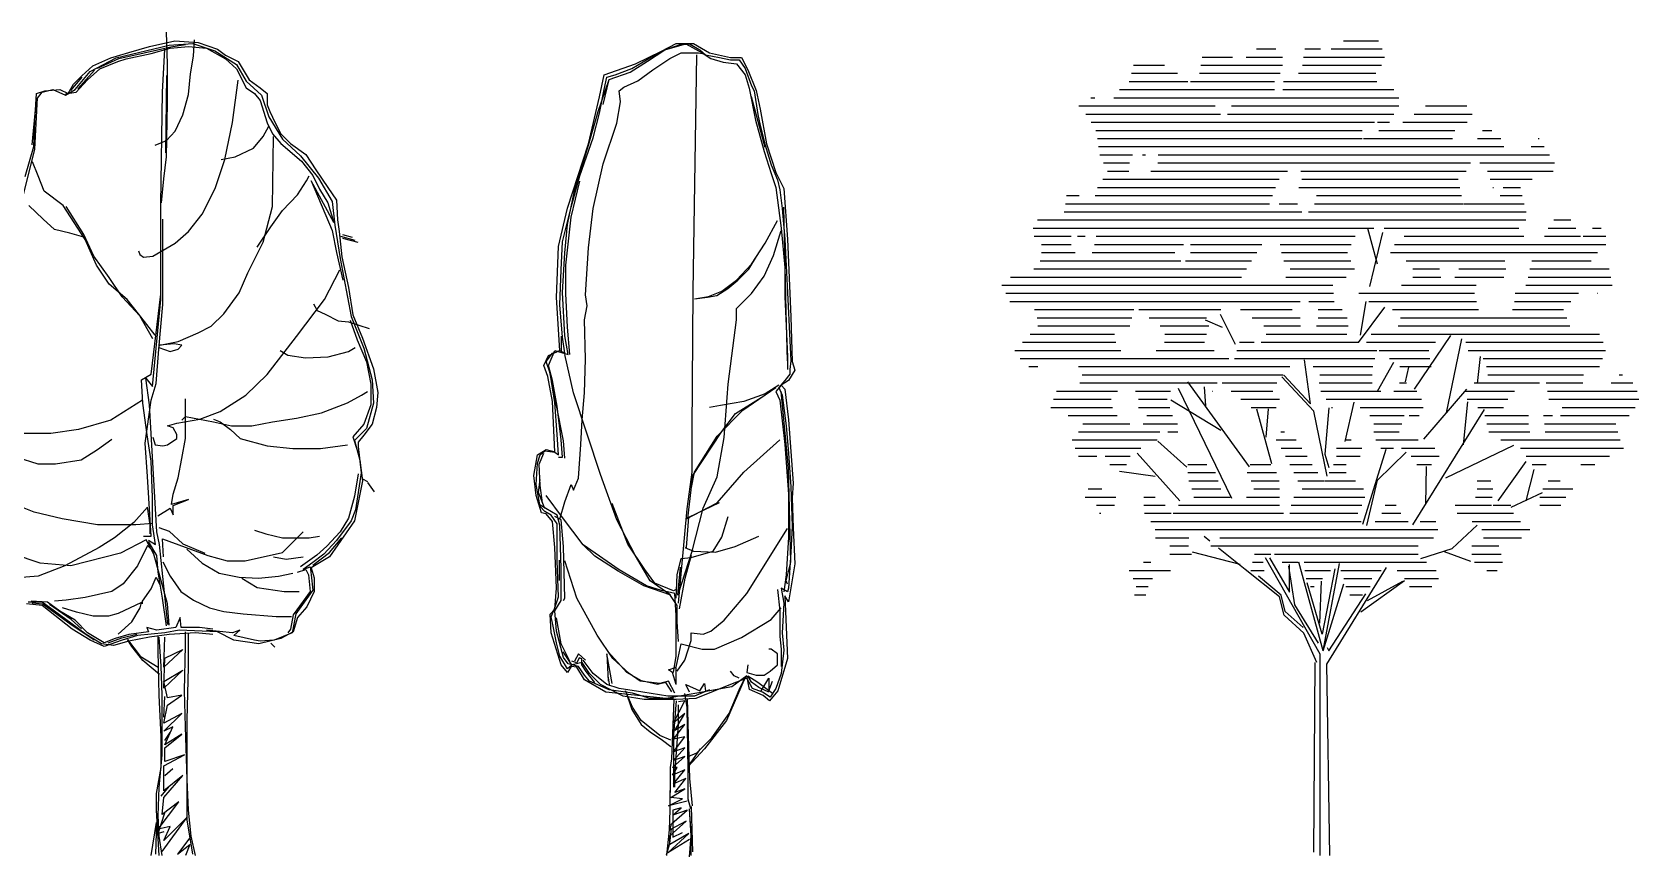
# Model space of a CAD drawing. Header units: millimetres. Extents: x 1184 to 28018, y -9790 to 13251.
# Drawn here: x 13699 to 25535, y 7178 to 13251 of the extents above; entities that cross this region are included whole.
import ezdxf

# ---------------------------------------------------------------- set-up
doc = ezdxf.new("R2010")
doc.units = ezdxf.units.MM
doc.layers.add('derevo', color=7, linetype='Continuous')

# ---------------------------------------------------------------- blocks, each defined once
blk = doc.blocks.new('*X2')
at = {"color": 0, "linetype": 'ByBlock'}
for p, q in [((30.156, 24.9), (30.391, 24.9)), ((30.746, 24.9), (30.94, 24.9)), ((31.072, 24.9), (31.697, 24.9)), ((31.224, 25), (31.651, 25)), ((28.644, 24.7), (29.024, 24.7)), ((29.472, 24.7), (30.473, 24.7)), ((29.489, 24.8), (29.861, 24.8)), ((30.029, 24.8), (30.473, 24.8)), ((30.718, 24.7), (31.689, 24.7)), ((30.73, 24.8), (31.725, 24.8)), ((28.593, 24.5), (29.313, 24.5)), ((28.618, 24.6), (29.183, 24.6)), ((29.346, 24.5), (30.374, 24.5)), ((29.455, 24.6), (30.446, 24.6)), ((30.487, 24.5), (31.631, 24.5)), ((30.671, 24.6), (31.62, 24.6)), ((28.119, 24.3), (28.171, 24.3)), ((28.402, 24.3), (31.9, 24.3)), ((28.473, 24.4), (30.374, 24.4)), ((30.477, 24.4), (31.84, 24.4)), ((27.975, 24.2), (29.648, 24.2)), ((28.06, 24.1), (29.711, 24.1)), ((29.797, 24.1), (31.842, 24.1)), ((29.847, 24.2), (31.9, 24.2)), ((32.09, 24.1), (32.804, 24.1)), ((32.231, 24.2), (32.737, 24.2)), ((28.126, 24), (31.603, 24)), ((28.183, 23.9), (31.453, 23.9)), ((31.641, 24), (31.786, 24)), ((31.658, 23.9), (32.591, 23.9)), ((31.949, 24), (32.741, 24)), ((32.931, 23.9), (33.044, 23.9)), ((28.202, 23.8), (31.453, 23.8)), ((28.216, 23.7), (28.931, 23.7)), ((28.934, 23.7), (33.193, 23.7)), ((31.468, 23.8), (32.562, 23.8)), ((32.867, 23.8), (33.156, 23.8)), ((33.528, 23.7), (33.688, 23.7)), ((33.613, 23.8), (33.624, 23.8)), ((28.231, 23.6), (28.631, 23.6)), ((28.277, 23.5), (28.595, 23.5)), ((28.753, 23.6), (28.791, 23.6)), ((28.942, 23.5), (32.783, 23.5)), ((28.947, 23.6), (33.751, 23.6)), ((32.897, 23.5), (33.814, 23.5)), ((28.266, 23.3), (30.433, 23.3)), ((28.323, 23.4), (28.586, 23.4)), ((28.857, 23.4), (30.533, 23.4)), ((30.7, 23.4), (32.727, 23.4)), ((30.713, 23.3), (32.63, 23.3)), ((32.99, 23.4), (33.796, 23.4)), ((33.024, 23.3), (33.537, 23.3)), ((27.821, 23.1), (27.976, 23.1)), ((28.172, 23.1), (30.35, 23.1)), ((28.201, 23.2), (30.389, 23.2)), ((30.676, 23.2), (32.65, 23.2)), ((30.891, 23.1), (32.67, 23.1)), ((33.057, 23.2), (33.064, 23.2)), ((33.147, 23.1), (33.417, 23.1)), ((33.181, 23.2), (33.394, 23.2)), ((27.795, 22.9), (30.709, 22.9)), ((27.808, 23), (30.312, 23)), ((30.433, 23), (30.659, 23)), ((30.794, 22.9), (33.465, 22.9)), ((30.866, 23), (32.69, 23)), ((32.699, 23), (33.441, 23)), ((27.414, 22.7), (31.594, 22.7)), ((27.466, 22.8), (33.461, 22.8)), ((31.723, 22.7), (33.374, 22.7)), ((33.735, 22.7), (34.073, 22.7)), ((33.806, 22.8), (34.012, 22.8)), ((34.28, 22.7), (34.388, 22.7)), ((27.424, 22.6), (27.88, 22.6)), ((27.514, 22.5), (27.88, 22.5)), ((27.955, 22.6), (28.051, 22.6)), ((28.166, 22.5), (29.258, 22.5)), ((28.184, 22.6), (31.364, 22.6)), ((29.346, 22.5), (30.219, 22.5)), ((30.447, 22.5), (31.318, 22.5)), ((31.85, 22.5), (34.445, 22.5)), ((31.966, 22.6), (33.435, 22.6)), ((33.69, 22.6), (34.134, 22.6)), ((34.165, 22.6), (34.445, 22.6)), ((27.5, 22.3), (29.225, 22.3)), ((27.516, 22.4), (27.927, 22.4)), ((28.138, 22.4), (29.153, 22.4)), ((29.282, 22.3), (30.095, 22.3)), ((29.346, 22.4), (30.157, 22.4)), ((30.462, 22.4), (31.273, 22.4)), ((30.489, 22.3), (31.313, 22.3)), ((31.8, 22.4), (34.341, 22.4)), ((31.991, 22.3), (33.202, 22.3)), ((33.533, 22.3), (34.263, 22.3)), ((27.133, 22.1), (29.971, 22.1)), ((27.42, 22.2), (30.033, 22.2)), ((30.516, 22.1), (31.255, 22.1)), ((30.566, 22.2), (31.358, 22.2)), ((32.073, 22.2), (32.402, 22.2)), ((32.073, 22.1), (32.416, 22.1)), ((32.589, 22.1), (33.193, 22.1)), ((32.64, 22.2), (33.217, 22.2)), ((33.49, 22.1), (34.505, 22.1)), ((33.512, 22.2), (34.486, 22.2)), ((27.028, 22), (31.09, 22)), ((27.077, 21.9), (31.099, 21.9)), ((31.411, 21.9), (32.831, 21.9)), ((31.934, 22), (32.853, 22)), ((33.331, 21.9), (34.106, 21.9)), ((33.461, 22), (34.52, 22)), ((34.341, 21.9), (34.344, 21.9)), ((27.127, 21.8), (30.69, 21.8)), ((27.427, 21.7), (28.65, 21.7)), ((28.709, 21.7), (29.716, 21.7)), ((29.96, 21.7), (30.592, 21.7)), ((30.796, 21.8), (31.108, 21.8)), ((30.91, 21.7), (31.207, 21.7)), ((31.533, 21.8), (32.854, 21.8)), ((31.824, 21.7), (32.881, 21.7)), ((33.296, 21.7), (33.924, 21.7)), ((33.32, 21.8), (34.014, 21.8)), ((27.461, 21.6), (28.622, 21.6)), ((28.838, 21.6), (29.541, 21.6)), ((30.103, 21.6), (30.692, 21.6)), ((30.912, 21.6), (31.268, 21.6)), ((31.924, 21.6), (33.963, 21.6)), ((27.374, 21.4), (28.412, 21.4)), ((27.468, 21.5), (28.601, 21.5)), ((28.971, 21.5), (29.569, 21.5)), ((29.028, 21.4), (29.541, 21.4)), ((30.246, 21.5), (30.693, 21.5)), ((30.273, 21.4), (31.262, 21.4)), ((30.893, 21.5), (31.278, 21.5)), ((31.563, 21.4), (34.364, 21.4)), ((31.895, 21.5), (34.002, 21.5)), ((27.187, 21.2), (28.49, 21.2)), ((27.28, 21.3), (28.426, 21.3)), ((28.923, 21.2), (29.636, 21.2)), ((29.023, 21.3), (29.514, 21.3)), ((29.914, 21.2), (31.632, 21.2)), ((29.945, 21.3), (30.126, 21.3)), ((30.211, 21.3), (31.405, 21.3)), ((31.506, 21.3), (32.352, 21.3)), ((31.662, 21.2), (32.269, 21.2)), ((32.726, 21.3), (34.409, 21.3)), ((32.755, 21.2), (34.438, 21.2)), ((27.253, 21.1), (29.814, 21.1)), ((27.361, 21), (27.468, 21)), ((27.969, 21), (30.564, 21)), ((29.884, 21.1), (31.606, 21.1)), ((30.852, 21), (31.581, 21)), ((31.788, 21.1), (32.284, 21.1)), ((31.915, 21), (32.299, 21)), ((32.937, 21.1), (34.401, 21.1)), ((32.977, 21), (34.364, 21)), ((27.986, 20.8), (29.671, 20.8)), ((28.014, 20.9), (30.483, 20.9)), ((29.734, 20.8), (30.406, 20.8)), ((30.923, 20.8), (31.575, 20.8)), ((30.932, 20.9), (31.575, 20.9)), ((31.911, 20.8), (31.998, 20.8)), ((32.826, 20.8), (33.63, 20.8)), ((32.995, 20.9), (34.168, 20.9)), ((33.712, 20.8), (34.163, 20.8)), ((34.508, 20.8), (34.775, 20.8)), ((34.609, 20.9), (34.649, 20.9)), ((27.664, 20.6), (28.372, 20.6)), ((27.7, 20.7), (28.447, 20.7)), ((28.67, 20.7), (29.098, 20.7)), ((28.706, 20.6), (29.056, 20.6)), ((29.609, 20.7), (29.615, 20.7)), ((29.844, 20.7), (30.355, 20.7)), ((29.961, 20.6), (30.435, 20.6)), ((30.943, 20.7), (31.679, 20.7)), ((31.009, 20.6), (32.182, 20.6)), ((31.841, 20.7), (32.121, 20.7)), ((32.713, 20.7), (33.321, 20.7)), ((32.741, 20.6), (33.24, 20.6)), ((33.727, 20.7), (34.83, 20.7)), ((33.743, 20.6), (34.848, 20.6)), ((27.629, 20.5), (28.385, 20.5)), ((27.844, 20.4), (28.445, 20.4)), ((28.706, 20.5), (29.09, 20.5)), ((28.808, 20.4), (29.125, 20.4)), ((30.09, 20.5), (30.397, 20.5)), ((31.075, 20.5), (31.088, 20.5)), ((31.428, 20.5), (32.201, 20.5)), ((31.545, 20.4), (31.968, 20.4)), ((32.028, 20.4), (32.151, 20.4)), ((32.87, 20.5), (33.189, 20.5)), ((32.959, 20.4), (33.493, 20.4)), ((33.679, 20.4), (33.787, 20.4)), ((33.887, 20.4), (34.73, 20.4)), ((33.909, 20.5), (34.803, 20.5)), ((27.971, 20.2), (28.968, 20.2)), ((28.022, 20.3), (28.601, 20.3)), ((28.764, 20.3), (29.183, 20.3)), ((29.067, 20.2), (29.188, 20.2)), ((30.453, 20.2), (30.499, 20.2)), ((31.596, 20.3), (31.937, 20.3)), ((31.596, 20.2), (31.907, 20.2)), ((32.983, 20.3), (33.493, 20.3)), ((33.007, 20.2), (33.511, 20.2)), ((33.689, 20.3), (34.568, 20.3)), ((33.699, 20.2), (34.591, 20.2)), ((27.891, 20.1), (28.933, 20.1)), ((27.929, 20), (28.736, 20)), ((30.395, 20.1), (30.643, 20.1)), ((30.456, 20), (30.71, 20)), ((31.135, 20), (31.449, 20)), ((31.256, 20.1), (31.315, 20.1)), ((31.618, 20.1), (32.139, 20.1)), ((31.682, 20), (31.836, 20)), ((31.935, 20), (32.344, 20)), ((33.155, 20.1), (34.619, 20.1)), ((33.394, 20), (34.659, 20)), ((27.967, 19.9), (28.194, 19.9)), ((28.298, 19.9), (28.603, 19.9)), ((28.353, 19.8), (28.558, 19.8)), ((29.313, 19.8), (29.544, 19.8)), ((30.077, 19.8), (30.331, 19.8)), ((30.512, 19.9), (30.777, 19.9)), ((30.563, 19.8), (30.838, 19.8)), ((31.098, 19.8), (31.255, 19.8)), ((31.135, 19.9), (31.426, 19.9)), ((32.055, 19.9), (32.398, 19.9)), ((32.123, 19.8), (32.303, 19.8)), ((33.467, 19.9), (34.488, 19.9)), ((33.537, 19.8), (33.711, 19.8)), ((34.137, 19.8), (34.31, 19.8)), ((29.313, 19.7), (29.652, 19.7)), ((29.325, 19.6), (29.685, 19.6)), ((30.04, 19.7), (30.4, 19.7)), ((30.09, 19.6), (30.434, 19.6)), ((30.613, 19.7), (30.906, 19.7)), ((30.663, 19.6), (30.991, 19.6)), ((30.998, 19.6), (31.369, 19.6)), ((31.048, 19.7), (31.255, 19.7)), ((32.862, 19.6), (33.033, 19.6)), ((33.737, 19.6), (33.881, 19.6)), ((28.049, 19.4), (28.427, 19.4)), ((28.088, 19.5), (28.256, 19.5)), ((28.771, 19.4), (28.912, 19.4)), ((29.361, 19.5), (29.718, 19.5)), ((29.386, 19.4), (29.833, 19.4)), ((30.032, 19.4), (30.436, 19.4)), ((30.123, 19.5), (30.436, 19.5)), ((30.614, 19.4), (31.486, 19.4)), ((30.714, 19.5), (31.469, 19.5)), ((32.842, 19.4), (33.048, 19.4)), ((32.862, 19.5), (33.055, 19.5)), ((33.633, 19.4), (33.953, 19.4)), ((33.669, 19.5), (34.037, 19.5)), ((28.189, 19.3), (28.413, 19.3)), ((28.225, 19.2), (28.245, 19.2)), ((28.771, 19.3), (29.033, 19.3)), ((28.781, 19.2), (29.106, 19.2)), ((29.133, 19.2), (30.485, 19.2)), ((29.195, 19.3), (30.436, 19.3)), ((30.562, 19.2), (31.399, 19.2)), ((30.578, 19.3), (31.448, 19.3)), ((31.693, 19.2), (31.928, 19.2)), ((31.734, 19.3), (31.868, 19.3)), ((32.592, 19.3), (33.04, 19.3)), ((32.618, 19.2), (33.308, 19.2)), ((33.059, 19.3), (33.277, 19.3)), ((33.634, 19.3), (33.891, 19.3)), ((28.858, 19.1), (31.438, 19.1)), ((28.911, 19), (32.381, 19)), ((31.611, 19.1), (32.018, 19.1)), ((32.163, 19.1), (32.356, 19.1)), ((32.803, 19.1), (33.395, 19.1)), ((32.921, 19), (33.509, 19)), ((28.913, 18.9), (29.325, 18.9)), ((29.091, 18.8), (29.319, 18.8)), ((29.593, 18.8), (32.138, 18.8)), ((29.705, 18.9), (32.326, 18.9)), ((32.8, 18.8), (33.13, 18.8)), ((32.94, 18.9), (33.409, 18.9)), ((28.768, 18.6), (28.859, 18.6)), ((29.091, 18.7), (29.357, 18.7)), ((30.107, 18.6), (30.238, 18.6)), ((30.13, 18.7), (30.33, 18.7)), ((30.374, 18.7), (32.138, 18.7)), ((30.468, 18.6), (30.664, 18.6)), ((30.739, 18.6), (32.243, 18.6)), ((32.8, 18.7), (33.158, 18.7)), ((32.832, 18.6), (33.175, 18.6)), ((28.59, 18.5), (29.099, 18.5)), ((28.64, 18.4), (28.878, 18.4)), ((30.085, 18.5), (30.248, 18.5)), ((30.748, 18.5), (31.064, 18.5)), ((30.763, 18.4), (30.964, 18.4)), ((31.191, 18.5), (31.684, 18.5)), ((31.225, 18.4), (31.57, 18.4)), ((31.881, 18.5), (32.361, 18.5)), ((31.97, 18.4), (32.389, 18.4)), ((32.982, 18.5), (33.111, 18.5)), ((28.657, 18.2), (28.794, 18.2)), ((28.676, 18.3), (28.823, 18.3)), ((30.819, 18.3), (30.864, 18.3)), ((31.252, 18.3), (31.551, 18.3)), ((31.301, 18.2), (31.455, 18.2)), ((32.034, 18.3), (32.306, 18.3))]:
    blk.add_line(p, q, dxfattribs=at)

msp = doc.modelspace()

# ---------------------------------------------------------------- linework, layer by layer
at = {"layer": 'derevo', "color": 0}
for p, q in [((14319, 13062), (14709, 13155)), ((14412, 13102), (14565, 13146)), ((14524, 13100), (14721, 13144)), ((14565, 13146), (14750, 13187)), ((14697, 13018), (14689, 13251)), ((14709, 13155), (14883, 13167)), ((14717, 13134), (14850, 13146)), ((14721, 13144), (14830, 13160)), ((14750, 13187), (14923, 13175)), ((14850, 13146), (14983, 13134)), ((14883, 13167), (15044, 13114)), ((14887, 13074), (14895, 13195)), ((14923, 13175), (15064, 13126)), ((18335, 13111), (18444, 13168)), ((18359, 13122), (18515, 13164)), ((18359, 13122), (18469, 13157)), ((18444, 13168), (18571, 13168)), ((18469, 13157), (18543, 13164)), ((18515, 13164), (18635, 13100)), ((18543, 13164), (18617, 13122)), ((18571, 13168), (18688, 13100)), ((14126, 12961), (14319, 13062)), ((14146, 13002), (14279, 13062)), ((14182, 12987), (14339, 13056)), ((14198, 12981), (14331, 13034)), ((14279, 13062), (14412, 13102)), ((14331, 13034), (14391, 13054)), ((14339, 13056), (14524, 13100)), ((14391, 13054), (14577, 13094)), ((14577, 13094), (14717, 13134)), ((14659, 12810), (14678, 13125)), ((14866, 12945), (14887, 13074)), ((14983, 13134), (15124, 13054)), ((15044, 13114), (15205, 13014)), ((15064, 13126), (15124, 13082)), ((15124, 13082), (15217, 13034)), ((15124, 13054), (15205, 12981)), ((15217, 13034), (15297, 12901)), ((18105, 12956), (18232, 13037)), ((18116, 12984), (18243, 13058)), ((18144, 13019), (18335, 13111)), ((18232, 13037), (18359, 13122)), ((18243, 13058), (18359, 13122)), ((18271, 12973), (18398, 13058)), ((18398, 13058), (18480, 13100)), ((18480, 13100), (18607, 13100)), ((18568, 11344), (18596, 13083)), ((18607, 13100), (18635, 13093)), ((18617, 13122), (18660, 13083)), ((18635, 13100), (18699, 13058)), ((18660, 13083), (18762, 13065)), ((18688, 13100), (18843, 13065)), ((18699, 13058), (18790, 13030)), ((18762, 13065), (18843, 13047)), ((18790, 13030), (18889, 13019)), ((18843, 13065), (18925, 13065)), ((18843, 13047), (18907, 13047)), ((18907, 13047), (18953, 12984)), ((18925, 13065), (18971, 12973)), ((13985, 12822), (14069, 12919)), ((14005, 12869), (14065, 12929)), ((14017, 12828), (14126, 12961)), ((14158, 12971), (14037, 12834)), ((14065, 12929), (14146, 13002)), ((14106, 12901), (14198, 12981)), ((14689, 12933), (14681, 12362)), ((14697, 12728), (14697, 13018)), ((14850, 12792), (14866, 12945)), ((15205, 13014), (15277, 12889)), ((15205, 12981), (15277, 12841)), ((17868, 12666), (17949, 12903)), ((17879, 12775), (17914, 12938)), ((17907, 12719), (17949, 12903)), ((17914, 12938), (18144, 13019)), ((17914, 12828), (17932, 12920)), ((17932, 12920), (17995, 12938)), ((17949, 12903), (18105, 12956)), ((17995, 12938), (18116, 12984)), ((18161, 12892), (18271, 12973)), ((18889, 13019), (18953, 12938)), ((18953, 12984), (18999, 12857)), ((18953, 12938), (18981, 12839)), ((18971, 12973), (19034, 12821)), ((13719, 12595), (13731, 12800)), ((13731, 12800), (13792, 12820)), ((13731, 12756), (13772, 12808)), ((13772, 12808), (13852, 12828)), ((13792, 12820), (13904, 12828)), ((13852, 12828), (13945, 12788)), ((13904, 12828), (13965, 12800)), ((13945, 12788), (14017, 12828)), ((14021, 12806), (13945, 12794)), ((13965, 12800), (14005, 12869)), ((14021, 12806), (14106, 12901)), ((14648, 11984), (14659, 12810)), ((14810, 12643), (14850, 12792)), ((15176, 12587), (15217, 12897)), ((15277, 12889), (15390, 12788)), ((15277, 12841), (15337, 12800)), ((15297, 12901), (15378, 12841)), ((15337, 12800), (15378, 12748)), ((15378, 12841), (15430, 12800)), ((15390, 12788), (15442, 12627)), ((15430, 12800), (15430, 12716)), ((17879, 12655), (17914, 12828)), ((18024, 12818), (18059, 12846)), ((18034, 12737), (18024, 12818)), ((18059, 12846), (18161, 12892)), ((18981, 12839), (19027, 12602)), ((18999, 12857), (19017, 12818)), ((19017, 12818), (19045, 12645)), ((19034, 12821), (19063, 12684)), ((13699, 12422), (13731, 12756)), ((13719, 12390), (13739, 12768)), ((14689, 12333), (14697, 12728)), ((15378, 12748), (15430, 12583)), ((15430, 12716), (15450, 12667)), ((15450, 12667), (15490, 12583)), ((17798, 12429), (17879, 12775)), ((17798, 12419), (17868, 12666)), ((18006, 12581), (18034, 12737)), ((19098, 12401), (18999, 12775)), ((19063, 12684), (19108, 12429)), ((13711, 12410), (13719, 12595)), ((14754, 12523), (14810, 12643)), ((15120, 12313), (15176, 12587)), ((15402, 12482), (15442, 12559)), ((15430, 12583), (15470, 12502)), ((15442, 12627), (15543, 12462)), ((15490, 12583), (15531, 12502)), ((17833, 12472), (17879, 12655)), ((17907, 12281), (18006, 12581)), ((19027, 12602), (19091, 12373)), ((19045, 12645), (19063, 12563)), ((19063, 12563), (19098, 12419)), ((14605, 12418), (14689, 12454)), ((14689, 12454), (14754, 12523)), ((15329, 12398), (15402, 12482)), ((15470, 12502), (15531, 12430)), ((15470, 11967), (15478, 12482)), ((15531, 12502), (15603, 12430)), ((15531, 12430), (15684, 12301)), ((15543, 12462), (15676, 12341)), ((15603, 12430), (15716, 12349)), ((17642, 11956), (17798, 12429)), ((17734, 12192), (17833, 12472)), ((19108, 12429), (19179, 12217)), ((13627, 12015), (13719, 12390)), ((13647, 12188), (13711, 12410)), ((14669, 12172), (14689, 12333)), ((15048, 12100), (15120, 12313)), ((15092, 12313), (15196, 12333)), ((15196, 12333), (15329, 12398)), ((15676, 12341), (15808, 12176)), ((15716, 12349), (15788, 12237)), ((17695, 12083), (17798, 12419)), ((19091, 12373), (19144, 12210)), ((19098, 12419), (19144, 12274)), ((13743, 12192), (13703, 12297)), ((13788, 12080), (13743, 12192)), ((15684, 12301), (15768, 12196)), ((15720, 12156), (15740, 12192)), ((15768, 12196), (15816, 12096)), ((15788, 12237), (15877, 12108)), ((17670, 11963), (17734, 12192)), ((17833, 11952), (17907, 12281)), ((19144, 12274), (19190, 12164)), ((19144, 12210), (19179, 12108)), ((19179, 12217), (19236, 12100)), ((13929, 11975), (13788, 12080)), ((14653, 11995), (14669, 12172)), ((14951, 11911), (15048, 12100)), ((15655, 12052), (15720, 12156)), ((15756, 12156), (15909, 11790)), ((15921, 11850), (15756, 12156)), ((15808, 12176), (15909, 12003)), ((15816, 12096), (15877, 11995)), ((15877, 12108), (15941, 12015)), ((17642, 11835), (17695, 12083)), ((17670, 11888), (17734, 12154)), ((19179, 12108), (19218, 11807)), ((19190, 12164), (19207, 12090)), ((19207, 12090), (19225, 11952)), ((19236, 12100), (19264, 11726)), ((13780, 11874), (13675, 11975)), ((14090, 11725), (13929, 11975)), ((14081, 11762), (13949, 11967)), ((14648, 11282), (14648, 11984)), ((15402, 11705), (15470, 11967)), ((15543, 11939), (15655, 12052)), ((15877, 11995), (15921, 11850)), ((15909, 12003), (15929, 11830)), ((15941, 12015), (15949, 11870)), ((17578, 11673), (17642, 11956)), ((17607, 11708), (17670, 11963)), ((19253, 11196), (19236, 11963)), ((13864, 11798), (13780, 11874)), ((14661, 11246), (14661, 11874)), ((14850, 11782), (14951, 11911)), ((15458, 11818), (15543, 11939)), ((15949, 11870), (15961, 11782)), ((17631, 11535), (17670, 11888)), ((17798, 11662), (17833, 11952)), ((19098, 11698), (19190, 11864)), ((19225, 11952), (19243, 11726)), ((13977, 11770), (13864, 11798)), ((14081, 11742), (13977, 11770)), ((14154, 11601), (14081, 11762)), ((14174, 11536), (14090, 11725)), ((14648, 11322), (14648, 11782)), ((14754, 11697), (14850, 11782)), ((15358, 11669), (15458, 11818)), ((15909, 11790), (15941, 11629)), ((15929, 11830), (15969, 11585)), ((15961, 11782), (15981, 11597)), ((16078, 11717), (15973, 11746)), ((15985, 11762), (16058, 11742)), ((15985, 11734), (16098, 11705)), ((17624, 11627), (17642, 11835)), ((19161, 11606), (19218, 11790)), ((19218, 11807), (19243, 11517)), ((19243, 11726), (19264, 11334)), ((19264, 11726), (19289, 11154)), ((23609, 11543), (23540, 11805)), ((23554, 11378), (23650, 11777)), ((14267, 11444), (14154, 11601)), ((14484, 11641), (14492, 11613)), ((14492, 11613), (14520, 11593)), ((14520, 11593), (14589, 11601)), ((14589, 11601), (14754, 11697)), ((15289, 11480), (15402, 11705)), ((15941, 11629), (15989, 11424)), ((17561, 11298), (17578, 11673)), ((17596, 11500), (17607, 11708)), ((17607, 11334), (17624, 11627)), ((17776, 11316), (17798, 11662)), ((18999, 11542), (19098, 11698)), ((19091, 11454), (19161, 11606)), ((14267, 11395), (14174, 11536)), ((15853, 11283), (15965, 11500)), ((15969, 11585), (16050, 11158)), ((15981, 11597), (16030, 11371)), ((17586, 11242), (17596, 11500)), ((17631, 11327), (17631, 11535)), ((18889, 11426), (18999, 11542)), ((18899, 11426), (18980, 11507)), ((18980, 11507), (19035, 11599)), ((19243, 11517), (19243, 11305)), ((14363, 11303), (14267, 11444)), ((14399, 11283), (14267, 11395)), ((15225, 11331), (15289, 11480)), ((16030, 11371), (16062, 11170)), ((18744, 11311), (18825, 11363)), ((18780, 11344), (18889, 11426)), ((18825, 11363), (18899, 11426)), ((18999, 11327), (19091, 11454)), ((14492, 11162), (14363, 11303)), ((14484, 11178), (14399, 11283)), ((14576, 10733), (14648, 11322)), ((14586, 10641), (14648, 11282)), ((14633, 10916), (14661, 11246)), ((15112, 11178), (15225, 11331)), ((15647, 11009), (15853, 11283)), ((15772, 11250), (15800, 11202)), ((17586, 10906), (17561, 11298)), ((17624, 11016), (17607, 11334)), ((17642, 11079), (17631, 11327)), ((17787, 11235), (17776, 11316)), ((18561, 10320), (18568, 11344)), ((18578, 11288), (18681, 11305)), ((18578, 11288), (18674, 11300)), ((18674, 11300), (18744, 11311)), ((18681, 11305), (18780, 11344)), ((18889, 11217), (18999, 11327)), ((19243, 11305), (19253, 11086)), ((19264, 11334), (19282, 10980)), ((23485, 11021), (23526, 11268)), ((14605, 11021), (14484, 11178)), ((14589, 10993), (14492, 11162)), ((15019, 11085), (15112, 11178)), ((15800, 11202), (15857, 11174)), ((15857, 11174), (15953, 11126)), ((16042, 11130), (16094, 10985)), ((16050, 11158), (16142, 10924)), ((16062, 11170), (16134, 10997)), ((17607, 11005), (17586, 11242)), ((17769, 11132), (17787, 11235)), ((17776, 10843), (17769, 11132)), ((18826, 10659), (18889, 11132)), ((18889, 11132), (18889, 11217)), ((19264, 10832), (19253, 11196)), ((19289, 11154), (19299, 10825)), ((22468, 11076), (22344, 11131)), ((22564, 10952), (22454, 11172)), ((23471, 10966), (23664, 11227)), ((14774, 10973), (14923, 11037)), ((14923, 11037), (15019, 11085)), ((15430, 10731), (15647, 11009)), ((15953, 11126), (16030, 11118)), ((16030, 11118), (16183, 11069)), ((17600, 10894), (17600, 11012)), ((17649, 10878), (17624, 11016)), ((17660, 10878), (17642, 11079)), ((19253, 11086), (19264, 10860)), ((23883, 10622), (24151, 11017)), ((14613, 10663), (14633, 10916)), ((14633, 10928), (14717, 10900)), ((14641, 10945), (14774, 10973)), ((14746, 10957), (14641, 10945)), ((14717, 10900), (14774, 10916)), ((14802, 10945), (14746, 10957)), ((14774, 10916), (14802, 10945)), ((15527, 10908), (15583, 10872)), ((15881, 10860), (16030, 10900)), ((16030, 10900), (16078, 10928)), ((16094, 10985), (16163, 10824)), ((16134, 10997), (16215, 10771)), ((16142, 10924), (16203, 10691)), ((17504, 10797), (17550, 10906)), ((17504, 10871), (17586, 10906)), ((17533, 10888), (17586, 10906)), ((17550, 10906), (17649, 10878)), ((17586, 10906), (17624, 10888)), ((17624, 10888), (17607, 11005)), ((19282, 10980), (19289, 10832)), ((24118, 10447), (24231, 10992)), ((15583, 10872), (15712, 10852)), ((15712, 10852), (15881, 10860)), ((16163, 10824), (16195, 10659)), ((16215, 10771), (16247, 10598)), ((17469, 10797), (17504, 10871)), ((17497, 10715), (17469, 10797)), ((17487, 10825), (17533, 10888)), ((17515, 10740), (17487, 10825)), ((17533, 10687), (17504, 10797)), ((17561, 10503), (17504, 10797)), ((17688, 10595), (17624, 10878)), ((17769, 10595), (17776, 10843)), ((19264, 10860), (19264, 10768)), ((19289, 10832), (19282, 10768)), ((19299, 10825), (19317, 10761)), ((23117, 10515), (23072, 10837)), ((23610, 10608), (23730, 10821)), ((23816, 10677), (23841, 10785)), ((24347, 10663), (24368, 10863)), ((14505, 10691), (14576, 10733)), ((14515, 10518), (14505, 10691)), ((14536, 10702), (14586, 10641)), ((14565, 10508), (14536, 10702)), ((14577, 10542), (14613, 10663)), ((15273, 10578), (15430, 10731)), ((16195, 10659), (16195, 10506)), ((16203, 10691), (16215, 10518)), ((17533, 10532), (17497, 10715)), ((17550, 10525), (17515, 10740)), ((17568, 10496), (17533, 10687)), ((18798, 10267), (18826, 10659)), ((19243, 10687), (19200, 10634)), ((19271, 10687), (19218, 10652)), ((19282, 10733), (19243, 10687)), ((19317, 10761), (19271, 10687)), ((19282, 10768), (19282, 10733)), ((22668, 10049), (22212, 10677)), ((23142, 10460), (22906, 10714)), ((22919, 10726), (23117, 10515)), ((14512, 10542), (14279, 10393)), ((14532, 10224), (14577, 10542)), ((14830, 10486), (14830, 10550)), ((15084, 10457), (15273, 10578)), ((16022, 10522), (16126, 10578)), ((16126, 10578), (16171, 10606)), ((16247, 10598), (16235, 10486)), ((17886, 9994), (17688, 10595)), ((17752, 10397), (17769, 10595)), ((18880, 10444), (19069, 10562)), ((18935, 10468), (19179, 10634)), ((19098, 10588), (18942, 10532)), ((19200, 10652), (19098, 10588)), ((19218, 10652), (19179, 10606)), ((19179, 10606), (19207, 10542)), ((19200, 10634), (19225, 10578)), ((19207, 10542), (19243, 10214)), ((19218, 10652), (19243, 10623)), ((19271, 10040), (19218, 10606)), ((19225, 10578), (19253, 10351)), ((19243, 10623), (19271, 10397)), ((22456, 10318), (22087, 10542)), ((22536, 9816), (22143, 10628)), ((22345, 10499), (22335, 10640)), ((23952, 10255), (24268, 10622)), ((14546, 10285), (14515, 10518)), ((14617, 9571), (14565, 10508)), ((14802, 10393), (14830, 10421)), ((14830, 10260), (14830, 10486)), ((14830, 10421), (15035, 10381)), ((14935, 10401), (15084, 10457)), ((15647, 10409), (15832, 10449)), ((15832, 10449), (16022, 10522)), ((16195, 10506), (16142, 10365)), ((16215, 10518), (16163, 10333)), ((16235, 10486), (16203, 10365)), ((17550, 10161), (17533, 10532)), ((17568, 10288), (17550, 10525)), ((17614, 10242), (17561, 10503)), ((17596, 10249), (17568, 10496)), ((18769, 10503), (18688, 10486)), ((18745, 10277), (18935, 10468)), ((18942, 10532), (18769, 10503)), ((18781, 10311), (18880, 10444)), ((22832, 10072), (22721, 10475)), ((22790, 10269), (22807, 10478)), ((23240, 9982), (23142, 10460)), ((23252, 10484), (23222, 10144)), ((23371, 10236), (23439, 10527)), ((23871, 9624), (24397, 10472)), ((24243, 10212), (24276, 10528)), ((14041, 10325), (13836, 10296)), ((14279, 10393), (14041, 10325)), ((14697, 10353), (14766, 10373)), ((14738, 10337), (14697, 10353)), ((14766, 10288), (14738, 10337)), ((14766, 10373), (14935, 10401)), ((15035, 10401), (15084, 10381)), ((15035, 10381), (15168, 10353)), ((15084, 10381), (15160, 10325)), ((15160, 10325), (15233, 10260)), ((15168, 10353), (15317, 10353)), ((15317, 10353), (15470, 10381)), ((15470, 10381), (15647, 10409)), ((16142, 10365), (16062, 10272)), ((16163, 10333), (16074, 10244)), ((16203, 10365), (16142, 10284)), ((17741, 10214), (17752, 10397)), ((18561, 10012), (18561, 10320)), ((18567, 9987), (18781, 10311)), ((19253, 10351), (19271, 10150)), ((19271, 10397), (19306, 9931)), ((13836, 10296), (13619, 10296)), ((14287, 10252), (14182, 10176)), ((14548, 9978), (14532, 10224)), ((14576, 10091), (14546, 10285)), ((14589, 10268), (14605, 10212)), ((14605, 10212), (14661, 10204)), ((14661, 10204), (14697, 10212)), ((14697, 10212), (14766, 10260)), ((14766, 10260), (14766, 10288)), ((14802, 10111), (14830, 10260)), ((15233, 10260), (15430, 10204)), ((15430, 10204), (15619, 10184)), ((15619, 10184), (15824, 10184)), ((15824, 10184), (16022, 10212)), ((16062, 10272), (16094, 10172)), ((16074, 10244), (16114, 10099)), ((16142, 10284), (16102, 10232)), ((16102, 10232), (16102, 10200)), ((16102, 10200), (16122, 10007)), ((17578, 10139), (17568, 10288)), ((17607, 10122), (17596, 10249)), ((17624, 10115), (17614, 10242)), ((17723, 9966), (17741, 10214)), ((18578, 10012), (18745, 10277)), ((18745, 9977), (18798, 10267)), ((18942, 10012), (19207, 10249)), ((19243, 10214), (19271, 9850)), ((22205, 10048), (21991, 10238)), ((23501, 9628), (23674, 10181)), ((24114, 9968), (24614, 10210)), ((13743, 10071), (13590, 10119)), ((13872, 10071), (13743, 10071)), ((14061, 10099), (13872, 10071)), ((14182, 10176), (14061, 10099)), ((14586, 9825), (14576, 10091)), ((14774, 9970), (14802, 10111)), ((16114, 10099), (16134, 9946)), ((17395, 9987), (17423, 10139)), ((17412, 9920), (17423, 10076)), ((17423, 10139), (17487, 10178)), ((17423, 10076), (17441, 10139)), ((17434, 10069), (17469, 10150)), ((17441, 9913), (17434, 10069)), ((17441, 10139), (17476, 10168)), ((17476, 10168), (17550, 10157)), ((17487, 10178), (17550, 10161)), ((17550, 10157), (17578, 10139)), ((17578, 10122), (17607, 10122)), ((19271, 10150), (19289, 9903)), ((22153, 9800), (21840, 10150)), ((23222, 10144), (23252, 10046)), ((23611, 9952), (23821, 10157)), ((24499, 9800), (24704, 10089)), ((14577, 9540), (14548, 9978)), ((14738, 9850), (14774, 9970)), ((16102, 9999), (16074, 9834)), ((16134, 9946), (16074, 9652)), ((16122, 10007), (16082, 9733)), ((16134, 9962), (16171, 9942)), ((17412, 9839), (17395, 9987)), ((17430, 9861), (17441, 9957)), ((17688, 9878), (17723, 9966)), ((18006, 9659), (17886, 9994)), ((18525, 9740), (18561, 10012)), ((18530, 9669), (18567, 9987)), ((18554, 9885), (18578, 10012)), ((18642, 9747), (18745, 9977)), ((18745, 9786), (18942, 10012)), ((19289, 9348), (19271, 10040)), ((21973, 9980), (21709, 10017)), ((23531, 9618), (23611, 9952)), ((23965, 9774), (23971, 10052)), ((24704, 9800), (24763, 10030)), ((14586, 9623), (14586, 9825)), ((14726, 9773), (14738, 9850)), ((16074, 9834), (16030, 9673)), ((16171, 9934), (16219, 9866)), ((17441, 9758), (17412, 9920)), ((17451, 9712), (17412, 9839)), ((17475, 9743), (17430, 9861)), ((17458, 9786), (17441, 9913)), ((17607, 9676), (17487, 9839)), ((17624, 9793), (17670, 9920)), ((17670, 9920), (17688, 9878)), ((19271, 9850), (19271, 9532)), ((19289, 9903), (19299, 9613)), ((19306, 9931), (19299, 9821)), ((24595, 9753), (24825, 9862)), ((13715, 9717), (13554, 9781)), ((13920, 9668), (13715, 9717)), ((14548, 9753), (14448, 9640)), ((14569, 9624), (14548, 9753)), ((14625, 9689), (14717, 9745)), ((14717, 9745), (14738, 9697)), ((14850, 9809), (14726, 9773)), ((14738, 9765), (14850, 9809)), ((14738, 9697), (14738, 9765)), ((16082, 9733), (16050, 9652)), ((17568, 9694), (17441, 9768)), ((17476, 9722), (17441, 9758)), ((17487, 9705), (17451, 9712)), ((17522, 9694), (17476, 9722)), ((17586, 9666), (17624, 9793)), ((18087, 9481), (17973, 9780)), ((18462, 9047), (18525, 9740)), ((18515, 9666), (18745, 9786)), ((18537, 9680), (18762, 9787)), ((18561, 9429), (18642, 9747)), ((19299, 9821), (19306, 9602)), ((14182, 9624), (13920, 9668)), ((14464, 9624), (14182, 9624)), ((14448, 9640), (14307, 9528)), ((14589, 9632), (14464, 9624)), ((14569, 9556), (14569, 9624)), ((14607, 9479), (14586, 9623)), ((14633, 9604), (14709, 9576)), ((16074, 9652), (15889, 9387)), ((16050, 9652), (15941, 9507)), ((16030, 9673), (15969, 9572)), ((17533, 9648), (17487, 9705)), ((17568, 9631), (17522, 9694)), ((17550, 9457), (17533, 9648)), ((17596, 9659), (17550, 9684)), ((17586, 9620), (17568, 9694)), ((17568, 9358), (17568, 9631)), ((17596, 9302), (17586, 9620)), ((17614, 9464), (17596, 9659)), ((17759, 9475), (17607, 9676)), ((18144, 9394), (18006, 9659)), ((18519, 9455), (18537, 9680)), ((18780, 9532), (18826, 9684)), ((18964, 9118), (19264, 9595)), ((19299, 9613), (19289, 9422)), ((19306, 9602), (19317, 9337)), ((24161, 9450), (24343, 9620)), ((14307, 9528), (14194, 9455)), ((14540, 9512), (14351, 9415)), ((14548, 9471), (14476, 9322)), ((14520, 9540), (14577, 9540)), ((14597, 9407), (14540, 9512)), ((14605, 9415), (14548, 9471)), ((14557, 9511), (14607, 9479)), ((14617, 9398), (14557, 9500)), ((14638, 9479), (14617, 9571)), ((14699, 8888), (14638, 9479)), ((14667, 9388), (14659, 9521)), ((14659, 9521), (14994, 9398)), ((14709, 9576), (14810, 9483)), ((14810, 9483), (14971, 9415)), ((15337, 9584), (15422, 9556)), ((15422, 9556), (15543, 9528)), ((15543, 9528), (15740, 9528)), ((15544, 9419), (15696, 9571)), ((15740, 9528), (15816, 9540)), ((15941, 9507), (15849, 9407)), ((15969, 9572), (15869, 9467)), ((15889, 9419), (15981, 9528)), ((17844, 9393), (17759, 9475)), ((18024, 9291), (17759, 9475)), ((18213, 9293), (18087, 9481)), ((18716, 9429), (18780, 9532)), ((18879, 9464), (19052, 9539)), ((19271, 9532), (19253, 9256)), ((22375, 9502), (22333, 9536)), ((13759, 9342), (13562, 9407)), ((14194, 9455), (13941, 9322)), ((14351, 9415), (13985, 9322)), ((14697, 9041), (14597, 9407)), ((14628, 9275), (14617, 9398)), ((14661, 9350), (14717, 9246)), ((14838, 9443), (14951, 9342)), ((14994, 9398), (15136, 9357)), ((15136, 9357), (15269, 9357)), ((15269, 9357), (15544, 9419)), ((15478, 9387), (15571, 9371)), ((15571, 9371), (15696, 9387)), ((15796, 9399), (15676, 9314)), ((15889, 9387), (15756, 9306)), ((15768, 9326), (15889, 9419)), ((15849, 9407), (15768, 9346)), ((15869, 9467), (15796, 9399)), ((17561, 9157), (17550, 9457)), ((17578, 9093), (17568, 9358)), ((17585, 9212), (17585, 9363)), ((17624, 9083), (17614, 9464)), ((17713, 9083), (17624, 9358)), ((18017, 9282), (17844, 9393)), ((18253, 9210), (18144, 9394)), ((18451, 9256), (18480, 9376)), ((18462, 9118), (18561, 9429)), ((18480, 9376), (18554, 9383)), ((18508, 9457), (18571, 9429)), ((18511, 9230), (18556, 9400)), ((18554, 9383), (18716, 9429)), ((18571, 9429), (18734, 9422)), ((18734, 9422), (18879, 9464)), ((19289, 9422), (19271, 9157)), ((22599, 9331), (22247, 9423)), ((22634, 9294), (22439, 9451)), ((23187, 8670), (22784, 9380)), ((22814, 9380), (22962, 9128)), ((23928, 9376), (24161, 9450)), ((24102, 9427), (24294, 9356)), ((13743, 9246), (13562, 9230)), ((13941, 9322), (13743, 9246)), ((13985, 9322), (13759, 9342)), ((14476, 9322), (14371, 9189)), ((14577, 9153), (14613, 9238)), ((14613, 9238), (14641, 9181)), ((14659, 9082), (14628, 9275)), ((14717, 9246), (14794, 9133)), ((14951, 9342), (15076, 9266)), ((15076, 9266), (15225, 9238)), ((15225, 9238), (15366, 9230)), ((15366, 9230), (15514, 9246)), ((15514, 9246), (15619, 9266)), ((15655, 9274), (15716, 9294)), ((15768, 9346), (15696, 9294)), ((15696, 9294), (15748, 9314)), ((15716, 9294), (15736, 9254)), ((15736, 9254), (15748, 9133)), ((15748, 9314), (15756, 9254)), ((15756, 9306), (15776, 9234)), ((15756, 9254), (15768, 9141)), ((15776, 9234), (15776, 9133)), ((17596, 9065), (17596, 9302)), ((18205, 9175), (18017, 9282)), ((18225, 9175), (18024, 9291)), ((18286, 9193), (18213, 9293)), ((18444, 9083), (18451, 9256)), ((18456, 9105), (18475, 9311)), ((19253, 9256), (19236, 9129)), ((19253, 9210), (19289, 9348)), ((19317, 9337), (19271, 9055)), ((22888, 9092), (22634, 9294)), ((22900, 9104), (22734, 9245)), ((22955, 9319), (22998, 9034)), ((22962, 9128), (22962, 9331)), ((23209, 8696), (23030, 9348)), ((23295, 9300), (23203, 8819)), ((23209, 8696), (23331, 9338)), ((23236, 8598), (23676, 9309)), ((14287, 9133), (14090, 9089)), ((14371, 9189), (14287, 9133)), ((14512, 9061), (14577, 9153)), ((14794, 9133), (14887, 9069)), ((15245, 9230), (15358, 9161)), ((15358, 9161), (15555, 9133)), ((15555, 9133), (15667, 9133)), ((15748, 9133), (15696, 9061)), ((15768, 9141), (15704, 9053)), ((15776, 9133), (15724, 9020)), ((17550, 9002), (17561, 9157)), ((18404, 9105), (18205, 9175)), ((18335, 9139), (18225, 9175)), ((18398, 9111), (18253, 9210)), ((18423, 9138), (18286, 9193)), ((18434, 9118), (18335, 9139)), ((18449, 9149), (18423, 9138)), ((18444, 8956), (18434, 9118)), ((18467, 9005), (18511, 9230)), ((18798, 8920), (18964, 9118)), ((19190, 9146), (19207, 8991)), ((19218, 9157), (19236, 9047)), ((19264, 9129), (19218, 9157)), ((19264, 9185), (19253, 9210)), ((19271, 9157), (19264, 9129)), ((23203, 8819), (23093, 9196)), ((23185, 8899), (23197, 9208)), ((23209, 8696), (23363, 9188)), ((23252, 8696), (23525, 9116)), ((23488, 8983), (23809, 9214)), ((23537, 9067), (23797, 9208)), ((13772, 9028), (13659, 9041)), ((13772, 9053), (13671, 9053)), ((13812, 9053), (13691, 9061)), ((13777, 9039), (13700, 9046)), ((13864, 8988), (13772, 9053)), ((13993, 8855), (13772, 9028)), ((13987, 8887), (13777, 9039)), ((13904, 8988), (13812, 9053)), ((13987, 8926), (13827, 9036)), ((13949, 9069), (13864, 9061)), ((14026, 8980), (13924, 9011)), ((14090, 9089), (13949, 9069)), ((14505, 9052), (14332, 8971)), ((14434, 8909), (14495, 9011)), ((14495, 9011), (14505, 9052)), ((14512, 9041), (14512, 9061)), ((14688, 8880), (14659, 9082)), ((14709, 8884), (14697, 9041)), ((14887, 9069), (15007, 9012)), ((15007, 9012), (15112, 8984)), ((15696, 9061), (15623, 8960)), ((15704, 9053), (15643, 8968)), ((15724, 9020), (15655, 8940)), ((17515, 8966), (17550, 9002)), ((17522, 8945), (17550, 9012)), ((17550, 9012), (17578, 9093)), ((17550, 8991), (17596, 9065)), ((17614, 9065), (17624, 9083)), ((17861, 8811), (17713, 9083)), ((18451, 9030), (18398, 9111)), ((18451, 8910), (18451, 9030)), ((19144, 8927), (19218, 9012)), ((19236, 9047), (19225, 8828)), ((19271, 9055), (19243, 9100)), ((19243, 9100), (19264, 8638)), ((22923, 8958), (22888, 9092)), ((22931, 8985), (22900, 9104)), ((22998, 9034), (23172, 8752)), ((13985, 8900), (13864, 8988)), ((14017, 8920), (13904, 8988)), ((14098, 8815), (13985, 8900)), ((14062, 8858), (13987, 8926)), ((14157, 8773), (13987, 8887)), ((14106, 8827), (14017, 8920)), ((14149, 8950), (14026, 8980)), ((14261, 8950), (14149, 8950)), ((14332, 8971), (14261, 8950)), ((14332, 8817), (14434, 8909)), ((14790, 8940), (14758, 8867)), ((14798, 8867), (14790, 8940)), ((15112, 8984), (15253, 8968)), ((15253, 8968), (15498, 8948)), ((15498, 8948), (15611, 8948)), ((15623, 8960), (15603, 8855)), ((15643, 8968), (15615, 8827)), ((15655, 8940), (15623, 8835)), ((17522, 8828), (17515, 8966)), ((17540, 8864), (17522, 8945)), ((17561, 8839), (17550, 8991)), ((17596, 8747), (17561, 8938)), ((18444, 8655), (18444, 8956)), ((18462, 8765), (18451, 8910)), ((18699, 8839), (18798, 8920)), ((18925, 8793), (19144, 8927)), ((19207, 8991), (19207, 8800)), ((23068, 8825), (22923, 8958)), ((23062, 8868), (22931, 8985)), ((14126, 8775), (13993, 8855)), ((14210, 8747), (14098, 8815)), ((14230, 8755), (14106, 8827)), ((14230, 8727), (14126, 8775)), ((14311, 8787), (14230, 8755)), ((14363, 8775), (14230, 8727)), ((14260, 8755), (14360, 8791)), ((14412, 8767), (14299, 8735)), ((14412, 8815), (14311, 8787)), ((14360, 8791), (14470, 8819)), ((14476, 8807), (14363, 8775)), ((14403, 8778), (14495, 8655)), ((14434, 8726), (14403, 8778)), ((14556, 8835), (14412, 8815)), ((14565, 8795), (14412, 8767)), ((14677, 8827), (14476, 8807)), ((14544, 8867), (14556, 8835)), ((14617, 8847), (14544, 8867)), ((14709, 8815), (14565, 8795)), ((14758, 8867), (14617, 8847)), ((14628, 8694), (14628, 8807)), ((14649, 8582), (14636, 8795)), ((14669, 8574), (14677, 8795)), ((14782, 8847), (14677, 8827)), ((14903, 8827), (14709, 8815)), ((15064, 8835), (14782, 8847)), ((14931, 8867), (14798, 8867)), ((14830, 8735), (14830, 8835)), ((14850, 8574), (14850, 8827)), ((15031, 8815), (14903, 8827)), ((15031, 8855), (14931, 8867)), ((15176, 8827), (14983, 8847)), ((15184, 8775), (15064, 8835)), ((15229, 8847), (15176, 8827)), ((15184, 8807), (15229, 8847)), ((15337, 8775), (15184, 8807)), ((15370, 8747), (15184, 8775)), ((15378, 8767), (15337, 8775)), ((15531, 8787), (15370, 8747)), ((15482, 8775), (15378, 8767)), ((15615, 8827), (15482, 8775)), ((15623, 8835), (15531, 8787)), ((15603, 8855), (15583, 8827)), ((17596, 8592), (17522, 8828)), ((17561, 8754), (17540, 8864)), ((17614, 8645), (17561, 8839)), ((17978, 8638), (17861, 8811)), ((18508, 8627), (18554, 8772)), ((18554, 8828), (18642, 8818)), ((18554, 8772), (18554, 8828)), ((18642, 8818), (18699, 8839)), ((18727, 8708), (18925, 8793)), ((19207, 8800), (19218, 8708)), ((19225, 8828), (19236, 8701)), ((23164, 8610), (23068, 8825)), ((14299, 8735), (14210, 8747)), ((14515, 8624), (14434, 8726)), ((14495, 8655), (14628, 8574)), ((14636, 8368), (14628, 8694)), ((14810, 8706), (14669, 8574)), ((14669, 8421), (14677, 8642)), ((14677, 8642), (14810, 8706)), ((14822, 8400), (14830, 8735)), ((15486, 8723), (15458, 8751)), ((17586, 8655), (17561, 8754)), ((17642, 8563), (17586, 8655)), ((17660, 8620), (17596, 8747)), ((17674, 8592), (17611, 8688)), ((17649, 8599), (17614, 8645)), ((17723, 8673), (17695, 8620)), ((17729, 8643), (17711, 8607)), ((17776, 8627), (17723, 8673)), ((17748, 8636), (17729, 8643)), ((17932, 8673), (17942, 8472)), ((17971, 8454), (17932, 8673)), ((18080, 8536), (17943, 8688)), ((18423, 8535), (18444, 8655)), ((18444, 8574), (18480, 8747)), ((18480, 8747), (18635, 8708)), ((18635, 8708), (18727, 8708)), ((19144, 8708), (19126, 8708)), ((19190, 8673), (19144, 8708)), ((19190, 8592), (19190, 8673)), ((19218, 8708), (19218, 8581)), ((19236, 8701), (19218, 8528)), ((23187, 7189), (23187, 8670)), ((23240, 8721), (23252, 8696)), ((14638, 8522), (14515, 8624)), ((14657, 8368), (14649, 8582)), ((14810, 8553), (14669, 8421)), ((14669, 8469), (14810, 8553)), ((14842, 8187), (14850, 8574)), ((17642, 8535), (17596, 8592)), ((17677, 8592), (17642, 8563)), ((17670, 8581), (17642, 8535)), ((17677, 8592), (17649, 8599)), ((17713, 8574), (17670, 8581)), ((17711, 8607), (17674, 8618)), ((17752, 8609), (17677, 8592)), ((17723, 8581), (17677, 8592)), ((17769, 8482), (17713, 8574)), ((17769, 8517), (17723, 8581)), ((17748, 8592), (17748, 8636)), ((17781, 8544), (17748, 8592)), ((17805, 8528), (17752, 8609)), ((17833, 8528), (17759, 8627)), ((17844, 8463), (17781, 8544)), ((17886, 8447), (17805, 8528)), ((17932, 8447), (17833, 8528)), ((18098, 8528), (17978, 8638)), ((18187, 8474), (18080, 8536)), ((18179, 8472), (18098, 8528)), ((18388, 8556), (18444, 8574)), ((18416, 8535), (18388, 8556)), ((18444, 8447), (18416, 8535)), ((18444, 8447), (18444, 8570)), ((18451, 8546), (18508, 8627)), ((18872, 8510), (18843, 8546)), ((18971, 8592), (18964, 8535)), ((18964, 8535), (19034, 8517)), ((19091, 8517), (19137, 8546)), ((19137, 8546), (19190, 8592)), ((19218, 8528), (19179, 8419)), ((19264, 8638), (19193, 8401)), ((23140, 7213), (23152, 8610)), ((23260, 7189), (23236, 8598)), ((14697, 8348), (14669, 8469)), ((17805, 8472), (17769, 8517)), ((17925, 8390), (17769, 8482)), ((17949, 8408), (17805, 8472)), ((18052, 8362), (17886, 8447)), ((18024, 8419), (17932, 8447)), ((17954, 8437), (17943, 8511)), ((18123, 8383), (17949, 8408)), ((18197, 8390), (18024, 8419)), ((18324, 8454), (18179, 8472)), ((18305, 8448), (18187, 8474)), ((18368, 8463), (18305, 8448)), ((18388, 8472), (18324, 8454)), ((18412, 8393), (18368, 8463)), ((18434, 8383), (18388, 8472)), ((18515, 8447), (18617, 8401)), ((18543, 8390), (18515, 8447)), ((18688, 8408), (18578, 8362)), ((18843, 8447), (18589, 8344)), ((18854, 8429), (18596, 8383)), ((18617, 8401), (18653, 8454)), ((18653, 8454), (18660, 8401)), ((18953, 8500), (18815, 8182)), ((18833, 8235), (18907, 8408)), ((18964, 8493), (18843, 8447)), ((18964, 8510), (18854, 8429)), ((18907, 8493), (18872, 8510)), ((18907, 8408), (18953, 8500)), ((18985, 8411), (18964, 8510)), ((19006, 8419), (18964, 8493)), ((18971, 8510), (19045, 8464)), ((18999, 8464), (18971, 8510)), ((19084, 8366), (18985, 8411)), ((19052, 8426), (18999, 8464)), ((19080, 8390), (19006, 8419)), ((19034, 8517), (19091, 8517)), ((19045, 8464), (19154, 8383)), ((19126, 8390), (19052, 8426)), ((19070, 8401), (19126, 8493)), ((19126, 8493), (19126, 8401)), ((19126, 8401), (19154, 8472)), ((19179, 8419), (19137, 8355)), ((14649, 8062), (14636, 8368)), ((14657, 8163), (14657, 8368)), ((14669, 8207), (14677, 8360)), ((14669, 8163), (14697, 8296)), ((14802, 8368), (14697, 8348)), ((14697, 8296), (14802, 8368)), ((14830, 8135), (14822, 8400)), ((18370, 8344), (17925, 8390)), ((18207, 8337), (18052, 8362)), ((18070, 8401), (18116, 8263)), ((18123, 8281), (18070, 8401)), ((18253, 8344), (18123, 8383)), ((18381, 8362), (18197, 8390)), ((18444, 8337), (18207, 8337)), ((18423, 8344), (18253, 8344)), ((18596, 8383), (18370, 8344)), ((18578, 8362), (18381, 8362)), ((18412, 7899), (18430, 8337)), ((18444, 8327), (18423, 8079)), ((18423, 8164), (18508, 8327)), ((18589, 8344), (18444, 8337)), ((18508, 8327), (18462, 8320)), ((18462, 8154), (18462, 8298)), ((18504, 8380), (18522, 8281)), ((18525, 8344), (18533, 8072)), ((19137, 8355), (19080, 8390)), ((19130, 8327), (19084, 8366)), ((19193, 8401), (19130, 8327)), ((14802, 8235), (14669, 8163)), ((14669, 8103), (14802, 8235)), ((14842, 7809), (14842, 8187)), ((18116, 8263), (18186, 8154)), ((18186, 8182), (18123, 8281)), ((18324, 8072), (18186, 8182)), ((18508, 8235), (18423, 8164)), ((18434, 8108), (18508, 8235)), ((18522, 8281), (18529, 7818)), ((18815, 8182), (18653, 7973)), ((18706, 8055), (18833, 8235)), ((14649, 7837), (14649, 8062)), ((14657, 7930), (14657, 8163)), ((14737, 8135), (14669, 8103)), ((14677, 8002), (14737, 8135)), ((14677, 8034), (14717, 8095)), ((14802, 8082), (14677, 8002)), ((14677, 7982), (14802, 8082)), ((14842, 7748), (14830, 8135)), ((18186, 8154), (18253, 8100)), ((18253, 8100), (18342, 8037)), ((18405, 8037), (18324, 8072)), ((18423, 8044), (18508, 8154)), ((18423, 8079), (18423, 7691)), ((18508, 8062), (18423, 8044)), ((18423, 7952), (18508, 8062)), ((18508, 8154), (18434, 8108)), ((18434, 7779), (18462, 8154)), ((18533, 8072), (18543, 7754)), ((18596, 7945), (18706, 8055)), ((14677, 7881), (14677, 7982)), ((18342, 8037), (18405, 7991)), ((18508, 7980), (18423, 7952)), ((18423, 7888), (18508, 7980)), ((18533, 7843), (18624, 7973)), ((18653, 7973), (18533, 7843)), ((18533, 7917), (18596, 7945)), ((14616, 7644), (14649, 7837)), ((14636, 7688), (14657, 7930)), ((14669, 7849), (14822, 7930)), ((14669, 7664), (14669, 7849)), ((14822, 7930), (14677, 7881)), ((14677, 7777), (14737, 7829)), ((18402, 7835), (18412, 7899)), ((18402, 7652), (18402, 7835)), ((18416, 7835), (18508, 7917)), ((18451, 7835), (18416, 7835)), ((18416, 7779), (18451, 7835)), ((18508, 7818), (18416, 7779)), ((18508, 7917), (18423, 7888)), ((18423, 7715), (18508, 7818)), ((18529, 7818), (18529, 7606)), ((14649, 7624), (14709, 7696)), ((14810, 7777), (14669, 7664)), ((14669, 7616), (14810, 7777)), ((14842, 7450), (14842, 7809)), ((14850, 7523), (14842, 7748)), ((18515, 7754), (18423, 7715)), ((18434, 7691), (18434, 7779)), ((18434, 7652), (18515, 7754)), ((18543, 7754), (18561, 7553)), ((14616, 7523), (14616, 7644)), ((14628, 7483), (14636, 7688)), ((14628, 7382), (14781, 7583)), ((14657, 7491), (14669, 7616)), ((14781, 7583), (14657, 7491)), ((18388, 7553), (18490, 7606)), ((18525, 7588), (18388, 7553)), ((18398, 7666), (18398, 7521)), ((18405, 7616), (18508, 7680)), ((18490, 7606), (18405, 7616)), ((18508, 7680), (18434, 7652)), ((18529, 7606), (18550, 7535)), ((14636, 7189), (14616, 7523)), ((14628, 7350), (14677, 7503)), ((14636, 7330), (14628, 7483)), ((14657, 7217), (14842, 7471)), ((14842, 7471), (14669, 7298)), ((14870, 7330), (14850, 7523)), ((18398, 7521), (18391, 7376)), ((18409, 7422), (18525, 7521)), ((18480, 7539), (18419, 7521)), ((18419, 7486), (18480, 7539)), ((18419, 7521), (18419, 7323)), ((18525, 7521), (18419, 7486)), ((18554, 7351), (18543, 7532)), ((18554, 7334), (18543, 7532)), ((18554, 7549), (18564, 7214)), ((14576, 7189), (14616, 7430)), ((14616, 7430), (14608, 7197)), ((14717, 7402), (14628, 7382)), ((14669, 7362), (14628, 7350)), ((14669, 7298), (14717, 7402)), ((14882, 7197), (14842, 7450)), ((18391, 7376), (18373, 7189)), ((18381, 7207), (18536, 7351)), ((18518, 7440), (18398, 7376)), ((18398, 7334), (18518, 7440)), ((18398, 7376), (18409, 7422)), ((18398, 7277), (18409, 7387)), ((18536, 7351), (18398, 7270)), ((18419, 7323), (18490, 7358)), ((18554, 7189), (18554, 7351)), ((14657, 7189), (14636, 7330)), ((14862, 7318), (14769, 7197)), ((14769, 7197), (14862, 7269)), ((14862, 7269), (14830, 7189)), ((14902, 7189), (14870, 7330)), ((18373, 7196), (18398, 7277)), ((18543, 7305), (18381, 7207)), ((18398, 7270), (18398, 7334)), ((18543, 7178), (18554, 7334))]:
    msp.add_line(p, q, dxfattribs=at)

# ---------------------------------------------------------------- block references
at = {"layer": 'derevo', "color": 0, "linetype": 'ByBlock', "xscale": 600.0000000003638, "yscale": 600.0000000003638, "zscale": 600.0000000003638}
msp.add_blockref('*X2', (4626, -1812), dxfattribs=at)

doc.saveas('drawing.dxf')
